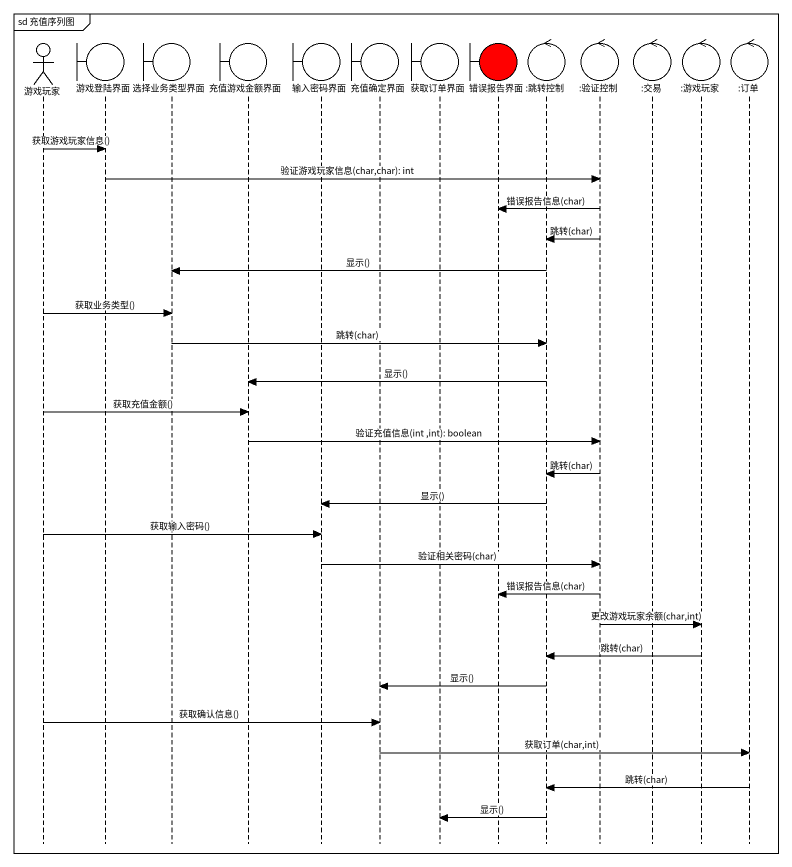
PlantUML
@startuml
mainframe sd 充值序列图
hide footbox
actor 游戏玩家
boundary 游戏登陆界面
boundary 选择业务类型界面
boundary 充值游戏金额界面
boundary 输入密码界面
boundary 充值确定界面
boundary 获取订单界面
boundary 错误报告界面 #FF0000
control ":跳转控制" as 跳转控制
control ":验证控制" as 验证控制
control ":交易" as 交易
control ":游戏玩家" as 游戏玩家_2
control ":订单" as 订单

游戏玩家 -> 游戏登陆界面 : 获取游戏玩家信息()
游戏登陆界面 -> 验证控制 : 验证游戏玩家信息(char,char): int
验证控制 -> 错误报告界面 : 错误报告信息(char)
验证控制 -> 跳转控制 : 跳转(char)
跳转控制 -> 选择业务类型界面 : 显示()
游戏玩家 -> 选择业务类型界面 : 获取业务类型()
选择业务类型界面 -> 跳转控制 : 跳转(char)
跳转控制 -> 充值游戏金额界面 : 显示()
游戏玩家 -> 充值游戏金额界面 : 获取充值金额()
充值游戏金额界面 -> 验证控制 : 验证充值信息(int ,int): boolean
验证控制 -> 跳转控制 : 跳转(char)
跳转控制 -> 输入密码界面 : 显示()
游戏玩家 -> 输入密码界面 : 获取输入密码()
输入密码界面 -> 验证控制 : 验证相关密码(char)
验证控制 -> 错误报告界面 : 错误报告信息(char)
验证控制 -> 游戏玩家_2 : 更改游戏玩家余额(char,int)
游戏玩家_2 -> 跳转控制 : 跳转(char)
跳转控制 -> 充值确定界面 : 显示()
游戏玩家 -> 充值确定界面 : 获取确认信息()
充值确定界面 -> 订单 : 获取订单(char,int)
订单 -> 跳转控制 : 跳转(char)
跳转控制 -> 获取订单界面 : 显示()
@enduml
